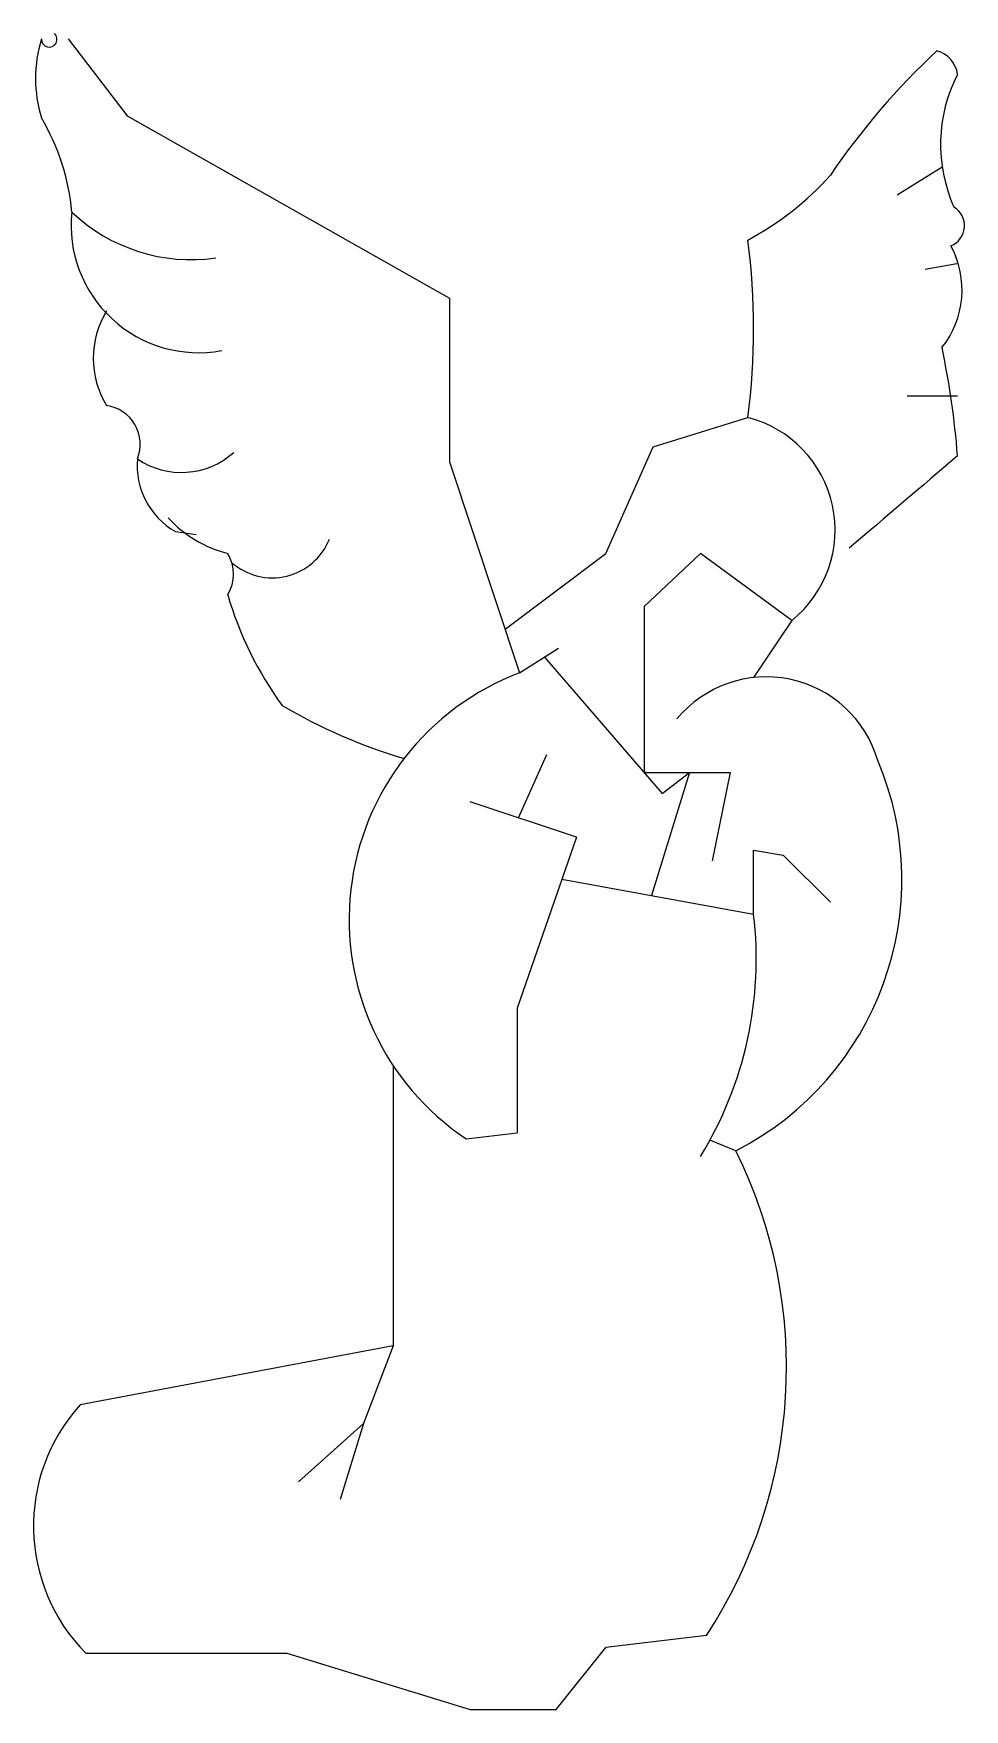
# Model space of a CAD drawing. Extents: x 11 to 168, y 10 to 293.
import ezdxf

# ---------------------------------------------------------------- set-up
doc = ezdxf.new("R2010")
doc.units = 0
doc.header["$MEASUREMENT"] = 0
doc.layers.add('Layer0', color=7, linetype='CONTINUOUS')

msp = doc.modelspace()

# ---------------------------------------------------------------- linework, layer by layer
at = {"layer": 'Layer0'}
for p, q in [((16.5, 292.5), (26.5, 279.5)), ((26.5, 279.5), (81, 248.65)), ((164.4, 270.84), (156.78, 266.1)), ((166.9, 254.47), (161.5, 253.53)), ((81, 248.65), (81, 221)), ((167, 232.11), (158.5, 232.11)), ((115.5, 223.5), (131.5, 228.5)), ((107.5, 205.5), (115.5, 223.5)), ((81, 221), (92.9, 185.3)), ((34.65, 209.19), (38.18, 208.69)), ((90.43, 192.7), (107.5, 205.5)), ((123.5, 205.5), (113.99, 196.5)), ((138.95, 194.17), (123.5, 205.5)), ((113.99, 196.5), (113.99, 168.43)), ((138.95, 194.17), (132.5, 184.5)), ((92.9, 185.3), (99.5, 189.5)), ((97.1, 187.98), (117.04, 164.91)), ((92.73, 160.76), (97.5, 171.5)), ((113.99, 168.43), (128.5, 168.43)), ((121.67, 168.43), (115.24, 147.66)), ((117.04, 164.91), (121.67, 168.43)), ((128.5, 168.43), (125.5, 153.5)), ((102.5, 157.5), (84.5, 163.5)), ((102.5, 157.5), (92.5, 128.61)), ((132.5, 144.5), (132.5, 155.33)), ((132.5, 155.33), (137.5, 154.5)), ((137.5, 154.5), (145.5, 146.5)), ((100.05, 150.43), (132.5, 144.5)), ((92.5, 128.61), (92.5, 107.5)), ((71.49, 118.88), (71.49, 71.5)), ((83.83, 106.5), (92.5, 107.5)), ((129.5, 104.5), (125.1, 106.26)), ((71.49, 71.5), (18.5, 61.5)), ((71.49, 71.5), (66.46, 58.36)), ((66.46, 58.36), (55.5, 48.5)), ((66.46, 58.36), (62.5, 45.5)), ((99.1, 10), (107.5, 20.5)), ((124.5, 22.5), (107.5, 20.5)), ((19.5, 19.5), (53.5, 19.5)), ((53.5, 19.5), (84.5, 10)), ((84.5, 10), (99.1, 10))]:
    msp.add_line(p, q, dxfattribs=at)
for centre, radius, start, end in [((33.71, 285.83), 22.74, 162.946, -162.946), ((13.29, 292.43), 1.32, 176.8819, 48.7133), ((249.62, 198.46), 126.05, 133.0998, 145.6976), ((162.22, 285.85), 4.83, 7.7693, 74.6025), ((189.87, 274.66), 25.75, 152.628, -155.7411), ((-19.96, 260.07), 37.2, 4.882, 30.8754), ((107.76, 303.12), 50.55, -61.9865, -41.6991), ((164.49, 260.92), 3.69, -67.8183, 59.0235), ((38.56, 261.02), 21.58, 174.0938, -79.5356), ((37.28, 284.47), 29.29, -133.5361, -81.7705), ((19.5, 243.5), 113, -7.6281, 7.6281), ((152.08, 250.05), 15.69, -38.4274, 28.3456), ((35.99, 238.5), 15.26, 148.371, -148.371), ((23.42, 210.69), 144.03, 4.5028, 11.8641), ((22.09, 223.97), 6.6, -21.9571, 82.1006), ((126.64, 209.47), 19.64, -51.194, 75.6759), ((41.04, 220.37), 12.88, 174.986, -119.7249), ((35.66, 232.39), 13.2, -124.3739, -47.9233), ((15289.35, -17555.47), 23339.32, 130.38605, 130.445089), ((48.49, 225.26), 20.38, -137.6791, -104.187), ((51.04, 211.78), 10.4, -131.0626, -21.7885), ((37.88, 202), 6.62, -31.8908, 31.8908), ((101.84, 215.6), 60.8, -163.6638, -143.9349), ((108.64, 143.57), 44.6, 110.6633, -123.7904), ((134.64, 164.96), 19.66, 16.3755, 140.3572), ((99.16, 258.41), 91.31, -120.5873, -106.4268), ((106.03, 150.4), 51.55, -62.9196, 22.9534), ((68.78, 137), 64.16, -31.4742, 6.7127), ((55.29, 67.87), 82.76, -33.2478, 26.2692), ((41.19, 41.03), 30.56, 137.9387, -135.2108)]:
    msp.add_arc(centre, radius, start, end, dxfattribs=at)

doc.saveas('drawing.dxf')
